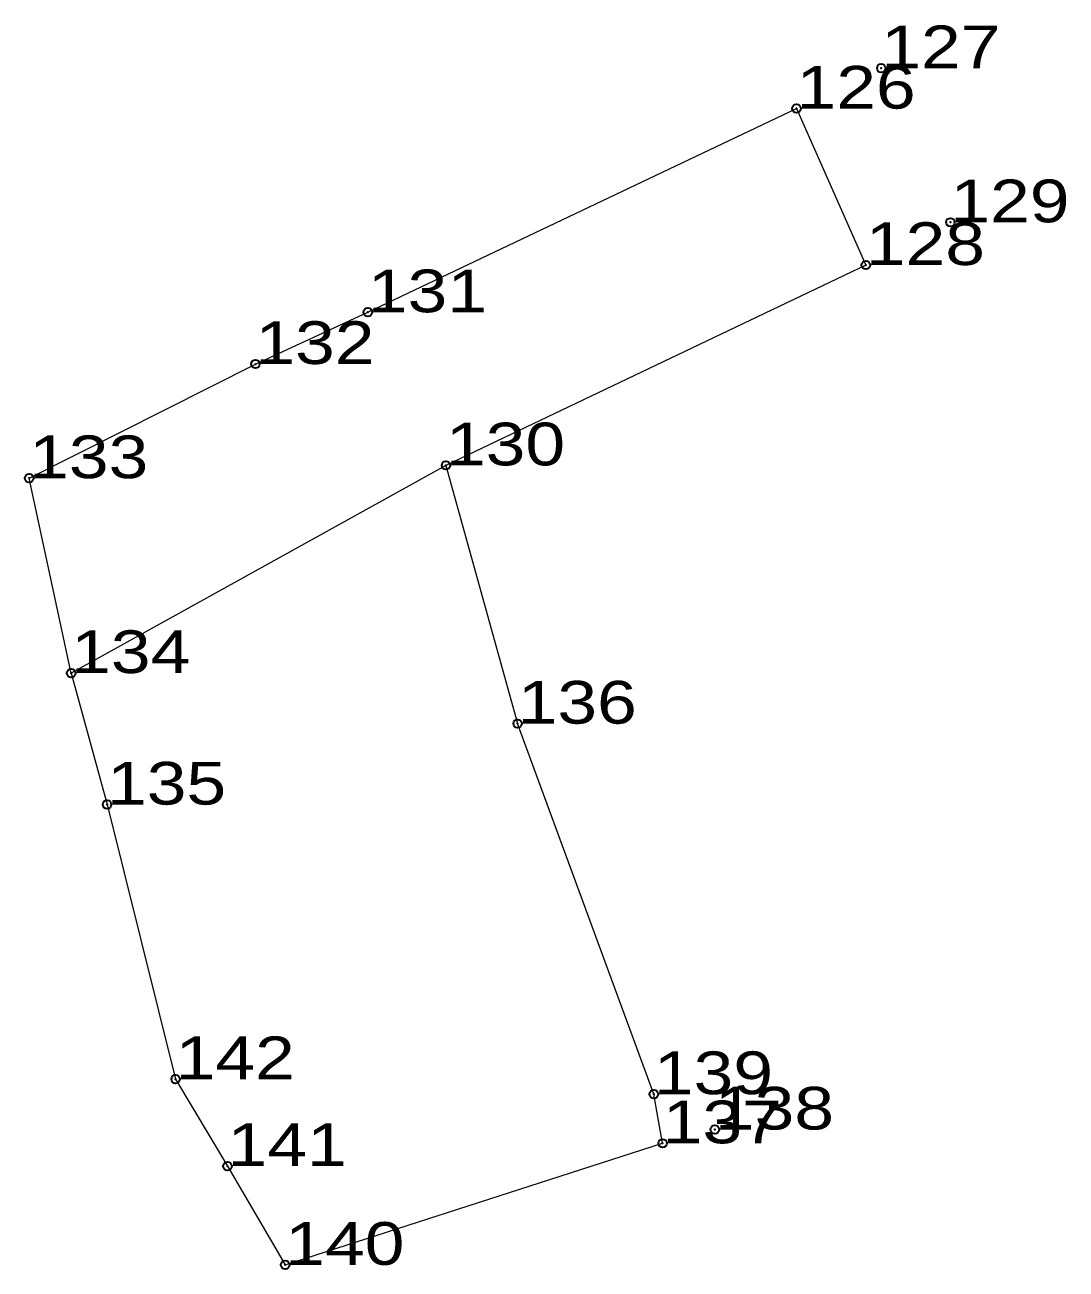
# Model space of a CAD drawing. Header units: metres. Extents: x 549364 to 552414, y 1838225 to 1839951.
# Drawn here: x 551696.6 to 551740.5, y 1839364.1 to 1839416.5 of the extents above; entities that cross this region are included whole.
import ezdxf

# ---------------------------------------------------------------- set-up
doc = ezdxf.new("R2010")
doc.units = ezdxf.units.M
doc.header["$LTSCALE"] = 0.72
doc.header["$PDMODE"] = 32
doc.header["$PDSIZE"] = 0.36
doc.layers.add('10', color=7, linetype='Continuous', lineweight=13)
doc.layers.add('12', color=7, linetype='Continuous')
doc.layers.add('7', color=7, linetype='Continuous')

msp = doc.modelspace()

# ---------------------------------------------------------------- linework, layer by layer
at = {"layer": '10'}
msp.add_line((551714.37, 1839397.95), (551717.39, 1839387.07), dxfattribs=at)
msp.add_lwpolyline([(551696.81, 1839397.41), (551706.34, 1839402.22), (551711.08, 1839404.4), (551729.14, 1839412.98), (551732.06, 1839406.39), (551714.37, 1839397.95), (551698.58, 1839389.2)], close=True, dxfattribs=at)
msp.add_lwpolyline([(551698.58, 1839389.2), (551700.09, 1839383.66), (551702.98, 1839372.09), (551705.17, 1839368.43), (551707.6, 1839364.27), (551723.5, 1839369.39), (551723.13, 1839371.46), (551717.39, 1839387.07)], dxfattribs=at)
at = {"layer": '7'}
for p in [(551732.71, 1839414.68), (551729.14, 1839412.98), (551735.62, 1839408.19), (551732.06, 1839406.39), (551711.08, 1839404.4), (551706.34, 1839402.22), (551714.37, 1839397.95), (551696.81, 1839397.41), (551698.58, 1839389.2), (551717.39, 1839387.07), (551700.09, 1839383.66), (551702.98, 1839372.09), (551723.13, 1839371.46), (551725.7, 1839369.97), (551723.5, 1839369.39), (551705.17, 1839368.43), (551707.6, 1839364.27)]:
    msp.add_point(p, dxfattribs=at)

# ---------------------------------------------------------------- texts
at = {"layer": '12', "width": 1.25}
for s, p in [('127', (551732.71, 1839414.68)), ('126', (551729.14, 1839412.98)), ('129', (551735.62, 1839408.19)), ('128', (551732.06, 1839406.39)), ('131', (551711.08, 1839404.4)), ('132', (551706.34, 1839402.22)), ('130', (551714.37, 1839397.95)), ('133', (551696.81, 1839397.41)), ('134', (551698.58, 1839389.2)), ('136', (551717.39, 1839387.07)), ('135', (551700.09, 1839383.66)), ('142', (551702.98, 1839372.09)), ('139', (551723.13, 1839371.46)), ('138', (551725.7, 1839369.97)), ('137', (551723.5, 1839369.39)), ('141', (551705.17, 1839368.43)), ('140', (551707.6, 1839364.27))]:
    msp.add_text(s, height=1.8, dxfattribs=at).set_placement(p)

doc.saveas('drawing.dxf')
